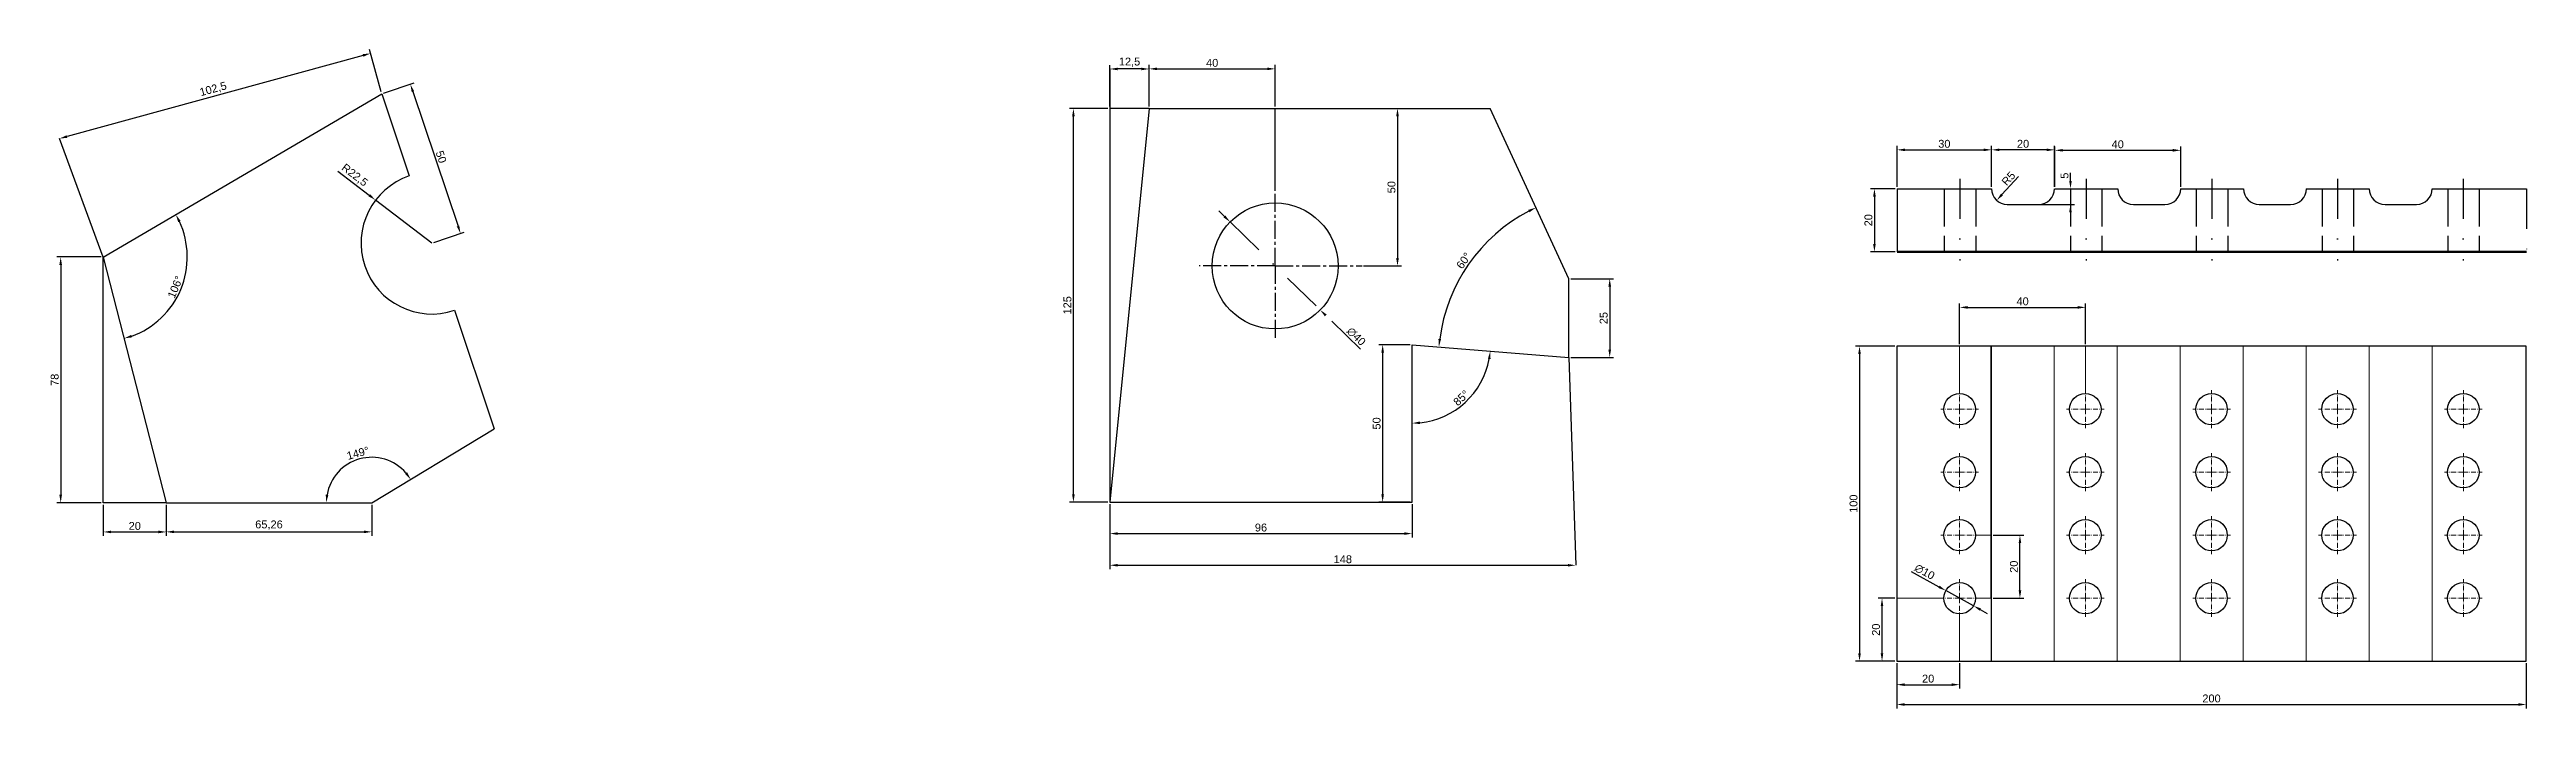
# Model space of a CAD drawing. Header units: millimetres. Extents: x 113 to 900, y 85 to 294.
import ezdxf

# ---------------------------------------------------------------- set-up
doc = ezdxf.new("R2010")
doc.units = ezdxf.units.MM
for name, pattern in [('ACAD_ISO02W100', [15, 12, -3]), ('ACAD_ISO10W100', [18, 12, -3, 0, -3]), ('CENTER2', [28.575, 19.05, -3.175, 3.175, -3.175]), ('DASHDOT', [25.4, 12.7, -6.35, 0, -6.35])]:
    doc.linetypes.add(name, pattern=pattern)
doc.styles.get("Standard").update_dxf_attribs({"font": 'arial.ttf'})
doc.dimstyles.new('ISO-25', dxfattribs={"dimtxt": 2.5, "dimasz": 2.5, "dimexe": 1.25, "dimexo": 0.625, "dimtad": 1, "dimtxsty": 'Standard', "dimcen": 2.5, "dimadec": 0, "dimazin": 0, "dimtfac": 1, "dimtmove": 0, "dimatfit": 3, "dimfxl": 1, "dimarcsym": 0})

# ---------------------------------------------------------------- blocks, each defined once
blk = doc.blocks.new('*D1')
at = {"color": 0, "lineweight": -2, "transparency": 16777216}
blk.add_arc((607.91, 195.46), 53.54, 117.55297, 172.66996, dxfattribs=at)
at = {"color": 0, "transparency": 16777216}
for points in [[(582.96, 243.3), (583.33, 242.55), (585.39, 244.03)], [(555.22, 202.25), (554.4, 202.33), (554.55, 199.8)]]:
    blk.add_solid(points, dxfattribs=at)
at = {"layer": 'Defpoints', "color": 0, "transparency": 16777216}
for p in [(570.8, 275.5), (570.03, 233.29), (595.87, 221.44), (546.03, 200.5), (595.87, 196.44)]:
    blk.add_point(p, dxfattribs=at)
at = {"color": 0, "transparency": 16777216, "insert": (562.44, 227.17), "char_height": 2.5, "attachment_point": 5, "rotation": 55.11146}
blk.add_mtext('60°', dxfattribs=at)
blk = doc.blocks.new('*D2')
at = {"color": 0, "lineweight": -2, "transparency": 16777216}
blk.add_arc((546.03, 200.5), 24.91, 275.75162, 349.59395, dxfattribs=at)
at = {"color": 0, "transparency": 16777216}
for points in [[(570.12, 196.05), (570.95, 195.94), (570.86, 198.47)], [(548.55, 175.29), (548.51, 176.12), (546.03, 175.58)]]:
    blk.add_solid(points, dxfattribs=at)
at = {"layer": 'Defpoints', "color": 0, "transparency": 16777216}
for p in [(546.03, 200.5), (546.03, 200.5), (595.87, 196.44), (557.9, 178.59), (546.03, 150.5)]:
    blk.add_point(p, dxfattribs=at)
at = {"color": 0, "transparency": 16777216, "insert": (561.63, 183.58), "char_height": 2.5, "attachment_point": 5, "rotation": 42.67279}
blk.add_mtext('85°', dxfattribs=at)
blk = doc.blocks.new('*D3')
at = {"color": 0, "linetype": 'DASHDOT', "lineweight": -2, "transparency": 16777216}
for p, q in [((486.43, 241.21), (484.64, 242.96)), ((488.22, 239.47), (516.84, 211.53)), ((529.61, 199.06), (518.63, 209.78))]:
    blk.add_line(p, q, dxfattribs=at)
at = {"color": 0, "linetype": 'DASHDOT', "transparency": 16777216}
for points in [[(486.72, 241.51), (486.14, 240.91), (488.22, 239.47)], [(518.92, 210.08), (518.34, 209.48), (516.84, 211.53)]]:
    blk.add_solid(points, dxfattribs=at)
at = {"layer": 'Defpoints', "color": 0, "linetype": 'DASHDOT', "transparency": 16777216}
for p in [(488.22, 239.47), (516.84, 211.53)]:
    blk.add_point(p, dxfattribs=at)
at = {"color": 0, "linetype": 'DASHDOT', "transparency": 16777216, "insert": (528.29, 203.11), "char_height": 2.5, "attachment_point": 5, "rotation": 315.69614}
blk.add_mtext('∅40', dxfattribs=at)
blk = doc.blocks.new('*D4')
at = {"color": 0, "lineweight": -2, "transparency": 16777216}
blk.add_line((738.66, 253.93), (733.41, 248.17), dxfattribs=at)
at = {"color": 0, "transparency": 16777216}
blk.add_solid([(733.1, 248.45), (733.72, 247.88), (731.73, 246.32)], dxfattribs=at)
at = {"layer": 'Defpoints', "color": 0, "transparency": 16777216}
for p in [(731.73, 246.32), (735.1, 250.01)]:
    blk.add_point(p, dxfattribs=at)
at = {"color": 0, "transparency": 16777216, "insert": (735.48, 253.25), "char_height": 2.5, "attachment_point": 5, "rotation": 47.70288}
blk.add_mtext('R5', dxfattribs=at)
blk = doc.blocks.new('*D5')
at = {"color": 0, "lineweight": -2, "transparency": 16777216}
for p, q in [((699.47, 250.01), (691.64, 250.01)), ((692.89, 247.51), (692.89, 232.51)), ((699.47, 230.01), (691.64, 230.01))]:
    blk.add_line(p, q, dxfattribs=at)
at = {"color": 0, "transparency": 16777216}
for points in [[(692.47, 247.51), (693.31, 247.51), (692.89, 250.01)], [(692.47, 232.51), (693.31, 232.51), (692.89, 230.01)]]:
    blk.add_solid(points, dxfattribs=at)
at = {"layer": 'Defpoints', "color": 0, "transparency": 16777216}
for p in [(700.1, 250.01), (692.89, 230.01), (700.1, 230.01)]:
    blk.add_point(p, dxfattribs=at)
at = {"color": 0, "transparency": 16777216, "insert": (690.99, 240.01), "char_height": 2.5, "attachment_point": 5, "rotation": 90}
blk.add_mtext('20', dxfattribs=at)
blk = doc.blocks.new('*D6')
at = {"color": 0, "lineweight": -2, "transparency": 16777216}
for p, q in [((700.1, 250.64), (700.1, 263.61)), ((702.6, 262.36), (727.6, 262.36)), ((730.1, 250.64), (730.1, 263.61))]:
    blk.add_line(p, q, dxfattribs=at)
at = {"color": 0, "transparency": 16777216}
for points in [[(702.6, 262.77), (702.6, 261.94), (700.1, 262.36)], [(727.6, 262.77), (727.6, 261.94), (730.1, 262.36)]]:
    blk.add_solid(points, dxfattribs=at)
at = {"layer": 'Defpoints', "color": 0, "transparency": 16777216}
for p in [(730.1, 262.36), (700.1, 250.01), (730.1, 250.01)]:
    blk.add_point(p, dxfattribs=at)
at = {"color": 0, "transparency": 16777216, "insert": (715.1, 264.26), "char_height": 2.5, "attachment_point": 5}
blk.add_mtext('30', dxfattribs=at)
blk = doc.blocks.new('*D7')
at = {"color": 0, "lineweight": -2, "transparency": 16777216}
for p, q in [((730.1, 250.64), (730.1, 263.61)), ((747.6, 262.36), (732.6, 262.36)), ((750.1, 250.64), (750.1, 263.61))]:
    blk.add_line(p, q, dxfattribs=at)
at = {"color": 0, "transparency": 16777216}
for points in [[(732.6, 262.77), (732.6, 261.94), (730.1, 262.36)], [(747.6, 262.77), (747.6, 261.94), (750.1, 262.36)]]:
    blk.add_solid(points, dxfattribs=at)
at = {"layer": 'Defpoints', "color": 0, "transparency": 16777216}
for p in [(730.1, 262.36), (730.1, 250.01), (750.1, 250.01)]:
    blk.add_point(p, dxfattribs=at)
at = {"color": 0, "transparency": 16777216, "insert": (740.1, 264.26), "char_height": 2.5, "attachment_point": 5}
blk.add_mtext('20', dxfattribs=at)
blk = doc.blocks.new('*D8')
at = {"color": 0, "lineweight": -2, "transparency": 16777216}
for p, q in [((750.17, 250.64), (750.17, 263.46)), ((752.67, 262.21), (787.67, 262.21)), ((790.17, 250.64), (790.17, 263.46))]:
    blk.add_line(p, q, dxfattribs=at)
at = {"color": 0, "transparency": 16777216}
for points in [[(752.67, 262.63), (752.67, 261.79), (750.17, 262.21)], [(787.67, 262.63), (787.67, 261.79), (790.17, 262.21)]]:
    blk.add_solid(points, dxfattribs=at)
at = {"layer": 'Defpoints', "color": 0, "transparency": 16777216}
for p in [(790.17, 262.21), (750.17, 250.01), (790.17, 250.01)]:
    blk.add_point(p, dxfattribs=at)
at = {"color": 0, "transparency": 16777216, "insert": (770.17, 264.11), "char_height": 2.5, "attachment_point": 5}
blk.add_mtext('40', dxfattribs=at)
blk = doc.blocks.new('*D9')
at = {"color": 0, "lineweight": -2, "ltscale": 0.13, "transparency": 16777216}
for p, q in [((699.33, 200.02), (686.91, 200.02)), ((688.16, 197.52), (688.16, 102.52)), ((699.33, 100.02), (686.91, 100.02))]:
    blk.add_line(p, q, dxfattribs=at)
at = {"color": 0, "lineweight": 13, "ltscale": 0.13, "transparency": 16777216}
for points in [[(687.74, 197.52), (688.58, 197.52), (688.16, 200.02)], [(687.74, 102.52), (688.58, 102.52), (688.16, 100.02)]]:
    blk.add_solid(points, dxfattribs=at)
at = {"layer": 'Defpoints', "color": 0, "lineweight": 13, "ltscale": 0.13, "transparency": 16777216}
for p in [(699.96, 200.02), (688.16, 100.02), (699.96, 100.02)]:
    blk.add_point(p, dxfattribs=at)
at = {"color": 0, "lineweight": 13, "ltscale": 0.13, "transparency": 16777216, "insert": (686.26, 150.02), "char_height": 2.5, "attachment_point": 5, "rotation": 90}
blk.add_mtext('100', dxfattribs=at)
blk = doc.blocks.new('*D10')
at = {"color": 0, "lineweight": -2, "ltscale": 0.13, "transparency": 16777216}
for p, q in [((699.96, 99.4), (699.96, 85.03)), ((899.96, 99.4), (899.96, 85.03)), ((702.46, 86.28), (897.46, 86.28))]:
    blk.add_line(p, q, dxfattribs=at)
at = {"color": 0, "lineweight": 13, "ltscale": 0.13, "transparency": 16777216}
for points in [[(702.46, 86.69), (702.46, 85.86), (699.96, 86.28)], [(897.46, 86.69), (897.46, 85.86), (899.96, 86.28)]]:
    blk.add_solid(points, dxfattribs=at)
at = {"layer": 'Defpoints', "color": 0, "lineweight": 13, "ltscale": 0.13, "transparency": 16777216}
for p in [(699.96, 100.02), (899.96, 100.02), (899.96, 86.28)]:
    blk.add_point(p, dxfattribs=at)
at = {"color": 0, "lineweight": 13, "ltscale": 0.13, "transparency": 16777216, "insert": (799.96, 88.18), "char_height": 2.5, "attachment_point": 5}
blk.add_mtext('200', dxfattribs=at)
blk = doc.blocks.new('*D11')
at = {"color": 0, "lineweight": -2, "ltscale": 0.13, "transparency": 16777216}
for p, q in [((719.96, 200.65), (719.96, 213.59)), ((759.96, 200.65), (759.96, 213.59)), ((722.46, 212.34), (757.46, 212.34))]:
    blk.add_line(p, q, dxfattribs=at)
at = {"color": 0, "lineweight": 13, "ltscale": 0.13, "transparency": 16777216}
for points in [[(722.46, 212.76), (722.46, 211.93), (719.96, 212.34)], [(757.46, 212.76), (757.46, 211.93), (759.96, 212.34)]]:
    blk.add_solid(points, dxfattribs=at)
at = {"layer": 'Defpoints', "color": 0, "lineweight": 13, "ltscale": 0.13, "transparency": 16777216}
for p in [(759.96, 212.34), (719.96, 200.02), (759.96, 200.02)]:
    blk.add_point(p, dxfattribs=at)
at = {"color": 0, "lineweight": 13, "ltscale": 0.13, "transparency": 16777216, "insert": (739.96, 214.25), "char_height": 2.5, "attachment_point": 5}
blk.add_mtext('40', dxfattribs=at)
blk = doc.blocks.new('*D12')
at = {"color": 0, "lineweight": -2, "ltscale": 0.13, "transparency": 16777216}
for p, q in [((699.96, 99.4), (699.96, 91.32)), ((719.96, 99.4), (719.96, 91.32)), ((702.46, 92.57), (717.46, 92.57))]:
    blk.add_line(p, q, dxfattribs=at)
at = {"color": 0, "lineweight": 13, "ltscale": 0.13, "transparency": 16777216}
for points in [[(702.46, 92.99), (702.46, 92.16), (699.96, 92.57)], [(717.46, 92.99), (717.46, 92.16), (719.96, 92.57)]]:
    blk.add_solid(points, dxfattribs=at)
at = {"layer": 'Defpoints', "color": 0, "lineweight": 13, "ltscale": 0.13, "transparency": 16777216}
for p in [(699.96, 100.02), (719.96, 100.02), (719.96, 92.57)]:
    blk.add_point(p, dxfattribs=at)
at = {"color": 0, "lineweight": 13, "ltscale": 0.13, "transparency": 16777216, "insert": (709.96, 94.48), "char_height": 2.5, "attachment_point": 5}
blk.add_mtext('20', dxfattribs=at)
blk = doc.blocks.new('*D13')
at = {"color": 0, "lineweight": -2, "ltscale": 0.13, "transparency": 16777216}
for p, q in [((699.33, 120.02), (694.05, 120.02)), ((695.3, 102.52), (695.3, 117.52)), ((699.33, 100.02), (694.05, 100.02))]:
    blk.add_line(p, q, dxfattribs=at)
at = {"color": 0, "lineweight": 13, "ltscale": 0.13, "transparency": 16777216}
for points in [[(694.88, 117.52), (695.71, 117.52), (695.3, 120.02)], [(694.88, 102.52), (695.71, 102.52), (695.3, 100.02)]]:
    blk.add_solid(points, dxfattribs=at)
at = {"layer": 'Defpoints', "color": 0, "lineweight": 13, "ltscale": 0.13, "transparency": 16777216}
for p in [(695.3, 120.02), (699.96, 120.02), (699.96, 100.02)]:
    blk.add_point(p, dxfattribs=at)
at = {"color": 0, "lineweight": 13, "ltscale": 0.13, "transparency": 16777216, "insert": (693.4, 110.02), "char_height": 2.5, "attachment_point": 5, "rotation": 90}
blk.add_mtext('20', dxfattribs=at)
blk = doc.blocks.new('*D15')
at = {"color": 0, "lineweight": -2, "ltscale": 0.13, "transparency": 16777216}
for p, q in [((704.59, 128.48), (713.38, 123.64)), ((724.34, 117.61), (715.57, 122.43)), ((726.53, 116.41), (728.72, 115.2))]:
    blk.add_line(p, q, dxfattribs=at)
at = {"color": 0, "lineweight": 13, "ltscale": 0.13, "transparency": 16777216}
for points in [[(713.58, 124), (713.18, 123.27), (715.57, 122.43)], [(726.73, 116.77), (726.33, 116.04), (724.34, 117.61)]]:
    blk.add_solid(points, dxfattribs=at)
at = {"layer": 'Defpoints', "color": 0, "lineweight": 13, "ltscale": 0.13, "transparency": 16777216}
for p in [(715.57, 122.43), (724.34, 117.61)]:
    blk.add_point(p, dxfattribs=at)
at = {"color": 0, "lineweight": 13, "ltscale": 0.13, "transparency": 16777216, "insert": (708.84, 128.39), "char_height": 2.5, "attachment_point": 5, "rotation": 331.18111}
blk.add_mtext('∅10', dxfattribs=at)
blk = doc.blocks.new('*D16')
at = {"color": 0, "lineweight": -2, "ltscale": 0.13, "transparency": 16777216}
for p, q in [((730.58, 140.02), (740.36, 140.02)), ((739.11, 122.52), (739.11, 137.52)), ((730.58, 120.02), (740.36, 120.02))]:
    blk.add_line(p, q, dxfattribs=at)
at = {"color": 0, "lineweight": 13, "ltscale": 0.13, "transparency": 16777216}
for points in [[(738.7, 137.52), (739.53, 137.52), (739.11, 140.02)], [(738.7, 122.52), (739.53, 122.52), (739.11, 120.02)]]:
    blk.add_solid(points, dxfattribs=at)
at = {"layer": 'Defpoints', "color": 0, "lineweight": 13, "ltscale": 0.13, "transparency": 16777216}
for p in [(729.96, 140.02), (739.11, 140.02), (729.96, 120.02)]:
    blk.add_point(p, dxfattribs=at)
at = {"color": 0, "lineweight": 13, "ltscale": 0.13, "transparency": 16777216, "insert": (737.21, 130.02), "char_height": 2.5, "attachment_point": 5, "rotation": 90}
blk.add_mtext('20', dxfattribs=at)
blk = doc.blocks.new('*D20')
at = {"color": 0, "lineweight": -2, "ltscale": 0.3, "transparency": 16777216}
for p, q in [((596.49, 221.44), (610.06, 221.44)), ((608.81, 218.94), (608.81, 198.94)), ((596.49, 196.44), (610.06, 196.44))]:
    blk.add_line(p, q, dxfattribs=at)
at = {"color": 0, "ltscale": 0.3, "transparency": 16777216}
for points in [[(608.39, 218.94), (609.22, 218.94), (608.81, 221.44)], [(608.39, 198.94), (609.22, 198.94), (608.81, 196.44)]]:
    blk.add_solid(points, dxfattribs=at)
at = {"layer": 'Defpoints', "color": 0, "ltscale": 0.3, "transparency": 16777216}
for p in [(595.87, 221.44), (595.87, 196.44), (608.81, 196.44)]:
    blk.add_point(p, dxfattribs=at)
at = {"color": 0, "ltscale": 0.3, "transparency": 16777216, "insert": (606.9, 208.94), "char_height": 2.5, "attachment_point": 5, "rotation": 90}
blk.add_mtext('25', dxfattribs=at)
blk = doc.blocks.new('*D21')
at = {"color": 0, "lineweight": -2, "ltscale": 0.3, "transparency": 16777216}
for p, q in [((545.41, 200.5), (535.43, 200.5)), ((536.68, 198), (536.68, 153)), ((545.41, 150.5), (535.43, 150.5))]:
    blk.add_line(p, q, dxfattribs=at)
at = {"color": 0, "ltscale": 0.3, "transparency": 16777216}
for points in [[(536.26, 198), (537.1, 198), (536.68, 200.5)], [(536.26, 153), (537.1, 153), (536.68, 150.5)]]:
    blk.add_solid(points, dxfattribs=at)
at = {"layer": 'Defpoints', "color": 0, "ltscale": 0.3, "transparency": 16777216}
for p in [(546.03, 200.5), (536.68, 150.5), (546.03, 150.5)]:
    blk.add_point(p, dxfattribs=at)
at = {"color": 0, "ltscale": 0.3, "transparency": 16777216, "insert": (534.78, 175.5), "char_height": 2.5, "attachment_point": 5, "rotation": 90}
blk.add_mtext('50', dxfattribs=at)
blk = doc.blocks.new('*D22')
at = {"color": 0, "lineweight": -2, "ltscale": 0.3, "transparency": 16777216}
for p, q in [((450.03, 149.87), (450.03, 139.29)), ((546.03, 149.87), (546.03, 139.29)), ((452.53, 140.54), (543.53, 140.54))]:
    blk.add_line(p, q, dxfattribs=at)
at = {"color": 0, "ltscale": 0.3, "transparency": 16777216}
for points in [[(452.53, 140.95), (452.53, 140.12), (450.03, 140.54)], [(543.53, 140.95), (543.53, 140.12), (546.03, 140.54)]]:
    blk.add_solid(points, dxfattribs=at)
at = {"layer": 'Defpoints', "color": 0, "ltscale": 0.3, "transparency": 16777216}
for p in [(450.03, 150.5), (546.03, 150.5), (546.03, 140.54)]:
    blk.add_point(p, dxfattribs=at)
at = {"color": 0, "ltscale": 0.3, "transparency": 16777216, "insert": (498.03, 142.44), "char_height": 2.5, "attachment_point": 5}
blk.add_mtext('96', dxfattribs=at)
blk = doc.blocks.new('*D26')
at = {"color": 0, "lineweight": -2, "ltscale": 0.3, "transparency": 16777216}
for p, q in [((530.63, 275.5), (542.65, 275.5)), ((541.4, 273), (541.4, 228)), ((530.63, 225.5), (542.65, 225.5))]:
    blk.add_line(p, q, dxfattribs=at)
at = {"color": 0, "ltscale": 0.3, "transparency": 16777216}
for points in [[(540.98, 273), (541.82, 273), (541.4, 275.5)], [(540.98, 228), (541.82, 228), (541.4, 225.5)]]:
    blk.add_solid(points, dxfattribs=at)
at = {"layer": 'Defpoints', "color": 0, "ltscale": 0.3, "transparency": 16777216}
for p in [(530, 275.5), (530, 225.5), (541.4, 225.5)]:
    blk.add_point(p, dxfattribs=at)
at = {"color": 0, "ltscale": 0.3, "transparency": 16777216, "insert": (539.5, 250.5), "char_height": 2.5, "attachment_point": 5, "rotation": 90}
blk.add_mtext('50', dxfattribs=at)
blk = doc.blocks.new('*D27')
at = {"color": 0, "lineweight": -2, "ltscale": 0.3, "transparency": 16777216}
for p, q in [((462.53, 276.12), (462.53, 289.31)), ((465.03, 288.06), (500.03, 288.06)), ((502.53, 276.12), (502.53, 289.31))]:
    blk.add_line(p, q, dxfattribs=at)
at = {"color": 0, "ltscale": 0.3, "transparency": 16777216}
for points in [[(465.03, 288.48), (465.03, 287.64), (462.53, 288.06)], [(500.03, 288.48), (500.03, 287.64), (502.53, 288.06)]]:
    blk.add_solid(points, dxfattribs=at)
at = {"layer": 'Defpoints', "color": 0, "ltscale": 0.3, "transparency": 16777216}
for p in [(502.53, 288.06), (462.53, 275.5), (502.53, 275.5)]:
    blk.add_point(p, dxfattribs=at)
at = {"color": 0, "ltscale": 0.3, "transparency": 16777216, "insert": (482.53, 289.96), "char_height": 2.5, "attachment_point": 5}
blk.add_mtext('40', dxfattribs=at)
blk = doc.blocks.new('*D28')
at = {"color": 0, "lineweight": -2, "ltscale": 0.3, "transparency": 16777216}
for p, q in [((449.41, 275.5), (437.2, 275.5)), ((438.45, 153), (438.45, 273)), ((449.41, 150.5), (437.2, 150.5))]:
    blk.add_line(p, q, dxfattribs=at)
at = {"color": 0, "ltscale": 0.3, "transparency": 16777216}
for points in [[(438.04, 273), (438.87, 273), (438.45, 275.5)], [(438.04, 153), (438.87, 153), (438.45, 150.5)]]:
    blk.add_solid(points, dxfattribs=at)
at = {"layer": 'Defpoints', "color": 0, "ltscale": 0.3, "transparency": 16777216}
for p in [(438.45, 275.5), (450.03, 275.5), (450.03, 150.5)]:
    blk.add_point(p, dxfattribs=at)
at = {"color": 0, "ltscale": 0.3, "transparency": 16777216, "insert": (436.55, 213), "char_height": 2.5, "attachment_point": 5, "rotation": 90}
blk.add_mtext('125', dxfattribs=at)
blk = doc.blocks.new('*D29')
at = {"color": 0, "lineweight": -2, "ltscale": 0.3, "transparency": 16777216}
for p, q in [((450.03, 276.12), (450.03, 289.28)), ((460.03, 288.03), (452.53, 288.03)), ((462.53, 276.12), (462.53, 289.28))]:
    blk.add_line(p, q, dxfattribs=at)
at = {"color": 0, "ltscale": 0.3, "transparency": 16777216}
for points in [[(452.53, 288.44), (452.53, 287.61), (450.03, 288.03)], [(460.03, 288.44), (460.03, 287.61), (462.53, 288.03)]]:
    blk.add_solid(points, dxfattribs=at)
at = {"layer": 'Defpoints', "color": 0, "ltscale": 0.3, "transparency": 16777216}
for p in [(450.03, 288.03), (450.03, 275.5), (462.53, 275.5)]:
    blk.add_point(p, dxfattribs=at)
at = {"color": 0, "ltscale": 0.3, "transparency": 16777216, "insert": (456.28, 290.15), "char_height": 2.5, "attachment_point": 5}
blk.add_mtext('12,5', dxfattribs=at)
blk = doc.blocks.new('*D34')
at = {"color": 0, "lineweight": -2, "ltscale": 0.3, "transparency": 16777216}
blk.add_arc((130.3, 228.34), 26.68, 289.75219, 24.9854, dxfattribs=at)
at = {"color": 0, "ltscale": 0.3, "transparency": 16777216}
for points in [[(154.11, 239.41), (154.85, 239.8), (153.32, 241.82)], [(139.43, 202.83), (139.19, 203.63), (136.92, 202.49)]]:
    blk.add_solid(points, dxfattribs=at)
at = {"layer": 'Defpoints', "color": 0, "ltscale": 0.3, "transparency": 16777216}
for p in [(218.74, 280.14), (130.3, 228.34), (130.3, 228.34), (150.65, 211.08), (150.3, 150.34)]:
    blk.add_point(p, dxfattribs=at)
at = {"color": 0, "ltscale": 0.3, "transparency": 16777216, "insert": (153.17, 218.8), "char_height": 2.5, "attachment_point": 5, "rotation": 67.36879}
blk.add_mtext('106°', dxfattribs=at)
blk = doc.blocks.new('*D36')
at = {"color": 0, "lineweight": -2, "ltscale": 0.3, "transparency": 16777216}
blk.add_arc((215.56, 150.34), 14.41, 40.96509, 170.04859, dxfattribs=at)
at = {"color": 0, "ltscale": 0.3, "transparency": 16777216}
for points in [[(226.78, 160.03), (226.1, 159.54), (227.91, 157.76)], [(201.78, 152.79), (200.95, 152.86), (201.14, 150.34)]]:
    blk.add_solid(points, dxfattribs=at)
at = {"layer": 'Defpoints', "color": 0, "ltscale": 0.3, "transparency": 16777216}
for p in [(254.5, 173.75), (217.89, 164.56), (150.3, 150.34), (215.56, 150.34), (215.56, 150.34)]:
    blk.add_point(p, dxfattribs=at)
at = {"color": 0, "ltscale": 0.3, "transparency": 16777216, "insert": (211.19, 166.06), "char_height": 2.5, "attachment_point": 5, "rotation": 15.50684}
blk.add_mtext('149°', dxfattribs=at)
blk = doc.blocks.new('*D38')
at = {"color": 0, "lineweight": -2, "ltscale": 0.3, "transparency": 16777216}
for p, q in [((219.34, 280.34), (229.03, 283.6)), ((228.64, 280.83), (242.98, 238.17)), ((235.26, 232.94), (244.96, 236.2))]:
    blk.add_line(p, q, dxfattribs=at)
at = {"color": 0, "ltscale": 0.3, "transparency": 16777216}
for points in [[(229.04, 280.96), (228.25, 280.7), (227.84, 283.2)], [(243.37, 238.3), (242.58, 238.04), (243.77, 235.8)]]:
    blk.add_solid(points, dxfattribs=at)
at = {"layer": 'Defpoints', "color": 0, "ltscale": 0.3, "transparency": 16777216}
for p in [(218.74, 280.14), (234.67, 232.74), (243.77, 235.8)]:
    blk.add_point(p, dxfattribs=at)
at = {"color": 0, "ltscale": 0.3, "transparency": 16777216, "insert": (237.61, 260.11), "char_height": 2.5, "attachment_point": 5, "rotation": 288.57545}
blk.add_mtext('50', dxfattribs=at)
blk = doc.blocks.new('*D39')
at = {"color": 0, "lineweight": -2, "ltscale": 0.3, "transparency": 16777216}
for p, q in [((204.75, 255.6), (214.8, 247.92)), ((234.67, 232.74), (216.79, 246.4))]:
    blk.add_line(p, q, dxfattribs=at)
at = {"color": 0, "ltscale": 0.3, "transparency": 16777216}
blk.add_solid([(215.06, 248.25), (214.55, 247.59), (216.79, 246.4)], dxfattribs=at)
at = {"layer": 'Defpoints', "color": 0, "ltscale": 0.3, "transparency": 16777216}
for p in [(216.79, 246.4), (234.67, 232.74)]:
    blk.add_point(p, dxfattribs=at)
at = {"color": 0, "ltscale": 0.3, "transparency": 16777216, "insert": (210.07, 254.21), "char_height": 2.5, "attachment_point": 5, "rotation": 322.62066}
blk.add_mtext('R22,5', dxfattribs=at)
blk = doc.blocks.new('*D40')
at = {"color": 0, "lineweight": -2, "ltscale": 0.3, "transparency": 16777216}
for p, q in [((129.67, 228.34), (115.52, 228.34)), ((116.77, 225.84), (116.77, 152.84)), ((129.67, 150.34), (115.52, 150.34))]:
    blk.add_line(p, q, dxfattribs=at)
at = {"color": 0, "ltscale": 0.3, "transparency": 16777216}
for points in [[(116.35, 225.84), (117.18, 225.84), (116.77, 228.34)], [(116.35, 152.84), (117.18, 152.84), (116.77, 150.34)]]:
    blk.add_solid(points, dxfattribs=at)
at = {"layer": 'Defpoints', "color": 0, "ltscale": 0.3, "transparency": 16777216}
for p in [(130.3, 228.34), (116.77, 150.34), (130.3, 150.34)]:
    blk.add_point(p, dxfattribs=at)
at = {"color": 0, "ltscale": 0.3, "transparency": 16777216, "insert": (114.87, 189.34), "char_height": 2.5, "attachment_point": 5, "rotation": 90}
blk.add_mtext('78', dxfattribs=at)
blk = doc.blocks.new('*D41')
at = {"color": 0, "lineweight": -2, "ltscale": 0.3, "transparency": 16777216}
for p, q in [((130.3, 149.71), (130.3, 139.81)), ((150.3, 149.71), (150.3, 139.81)), ((132.8, 141.06), (147.8, 141.06))]:
    blk.add_line(p, q, dxfattribs=at)
at = {"color": 0, "ltscale": 0.3, "transparency": 16777216}
for points in [[(132.8, 141.47), (132.8, 140.64), (130.3, 141.06)], [(147.8, 141.47), (147.8, 140.64), (150.3, 141.06)]]:
    blk.add_solid(points, dxfattribs=at)
at = {"layer": 'Defpoints', "color": 0, "ltscale": 0.3, "transparency": 16777216}
for p in [(130.3, 150.34), (150.3, 150.34), (150.3, 141.06)]:
    blk.add_point(p, dxfattribs=at)
at = {"color": 0, "ltscale": 0.3, "transparency": 16777216, "insert": (140.3, 142.96), "char_height": 2.5, "attachment_point": 5}
blk.add_mtext('20', dxfattribs=at)
blk = doc.blocks.new('*D42')
at = {"color": 0, "lineweight": -2, "ltscale": 0.3, "transparency": 16777216}
for p, q in [((150.3, 149.71), (150.3, 139.83)), ((215.56, 149.71), (215.56, 139.83)), ((152.8, 141.08), (213.06, 141.08))]:
    blk.add_line(p, q, dxfattribs=at)
at = {"color": 0, "ltscale": 0.3, "transparency": 16777216}
for points in [[(152.8, 141.5), (152.8, 140.66), (150.3, 141.08)], [(213.06, 141.5), (213.06, 140.66), (215.56, 141.08)]]:
    blk.add_solid(points, dxfattribs=at)
at = {"layer": 'Defpoints', "color": 0, "ltscale": 0.3, "transparency": 16777216}
for p in [(150.3, 150.34), (215.56, 150.34), (215.56, 141.08)]:
    blk.add_point(p, dxfattribs=at)
at = {"color": 0, "ltscale": 0.3, "transparency": 16777216, "insert": (182.93, 143.21), "char_height": 2.5, "attachment_point": 5}
blk.add_mtext('65,26', dxfattribs=at)

msp = doc.modelspace()

# ---------------------------------------------------------------- linework, layer by layer
at = {"ltscale": 0.3}
for p, q in [((212.816, 292.325), (118.774, 266.587)), ((218.578, 280.741), (214.897, 294.19)), ((450.03, 288.026), (450.03, 150.496)), ((130.295, 228.338), (218.743, 280.139)), ((218.743, 280.139), (227.503, 254.071)), ((462.53, 275.496), (450.03, 275.496)), ((502.53, 275.496), (530, 275.496)), ((502.53, 250.082), (502.53, 275.496)), ((130.295, 228.338), (116.363, 265.927)), ((130.295, 150.338), (130.295, 228.338)), ((130.295, 228.338), (150.295, 150.338)), ((241.838, 211.416), (254.496, 173.748)), ((595.865, 196.439), (598.03, 130.475)), ((215.555, 150.338), (254.496, 173.748)), ((150.295, 150.338), (130.295, 150.338)), ((150.295, 150.338), (215.555, 150.338)), ((450.03, 149.871), (450.03, 129.225)), ((452.53, 130.475), (595.53, 130.475))]:
    msp.add_line(p, q, dxfattribs=at)
for p, q in [((462.53, 275.496), (450.03, 150.496)), ((462.53, 275.496), (502.53, 275.496)), ((502.53, 275.496), (570.799, 275.496)), ((595.865, 221.439), (570.799, 275.496)), ((700.095, 250.014), (700.095, 230.014)), ((735.095, 245.014), (745.095, 245.014)), ((775.17, 245.014), (785.17, 245.014)), ((815.106, 245.014), (825.106, 245.014)), ((855.08, 245.014), (865.08, 245.014)), ((595.865, 196.439), (595.865, 221.439)), ((546.03, 150.496), (546.03, 200.496)), ((546.03, 200.496), (595.865, 196.439)), ((699.955, 200.023), (699.955, 100.023)), ((899.955, 200.023), (699.955, 200.023)), ((729.955, 120.023), (729.955, 200.023)), ((729.955, 200.023), (729.955, 100.023)), ((899.955, 100.023), (899.955, 200.023)), ((450.03, 150.496), (546.03, 150.496)), ((699.955, 100.023), (899.955, 100.023)), ((699.955, 100.023), (719.955, 100.023))]:
    msp.add_line(p, q)
at = {"color": 152, "linetype": 'DASHDOT', "true_color": 0x2776bb}
for p, q in [((720.031, 253.146), (720.031, 227.192)), ((760.105, 253.146), (760.105, 227.192)), ((800.042, 253.146), (800.042, 227.192)), ((840.016, 253.146), (840.016, 227.192)), ((879.941, 253.146), (879.941, 227.192))]:
    msp.add_line(p, q, dxfattribs=at)
at = {"ltscale": 0.13}
for p, q in [((755.17, 252.514), (755.17, 255.014)), ((745.095, 245.014), (756.494, 245.014)), ((755.17, 250.014), (755.17, 245.014)), ((755.795, 250.014), (756.42, 250.014)), ((755.795, 245.014), (756.42, 245.014)), ((755.17, 242.514), (755.17, 240.014))]:
    msp.add_line(p, q, dxfattribs=at)
at = {"linetype": 'CENTER2', "ltscale": 0.3}
for q in [(502.53, 250.082), (478.388, 225.496), (530.186, 225.496), (502.53, 201.698)]:
    msp.add_line((502.53, 225.496), q, dxfattribs=at)
at = {"linetype": 'DASHDOT'}
for p, q in [((700.095, 250.014), (710.095, 250.014)), ((710.095, 250.014), (715.095, 250.014)), ((715.095, 250.014), (720.095, 250.014)), ((725.095, 250.014), (730.095, 250.014)), ((750.17, 250.014), (755.17, 250.014)), ((755.17, 250.014), (760.17, 250.014)), ((765.17, 250.014), (770.17, 250.014)), ((790.106, 250.014), (795.106, 250.014)), ((795.106, 250.014), (800.106, 250.014)), ((805.106, 250.014), (810.106, 250.014)), ((830.08, 250.014), (835.08, 250.014)), ((835.08, 250.014), (840.08, 250.014)), ((845.08, 250.014), (850.08, 250.014)), ((870.005, 250.014), (875.005, 250.014)), ((875.005, 250.014), (880.005, 250.014)), ((885.005, 250.014), (890.005, 250.014)), ((890.005, 250.014), (900.005, 250.014)), ((900.005, 250.014), (900.005, 230.014))]:
    msp.add_line(p, q, dxfattribs=at)
at = {"linetype": 'ACAD_ISO02W100'}
for p, q in [((715.095, 250.014), (715.095, 230.014)), ((715.095, 250.014), (725.095, 250.014)), ((725.095, 250.014), (725.095, 230.014)), ((755.17, 250.014), (755.17, 230.014)), ((755.17, 250.014), (765.17, 250.014)), ((765.17, 250.014), (765.17, 230.014)), ((795.106, 250.014), (795.106, 230.014)), ((795.106, 250.014), (805.106, 250.014)), ((805.106, 250.014), (805.106, 230.014)), ((835.08, 250.014), (835.08, 230.014)), ((835.08, 250.014), (845.08, 250.014)), ((845.08, 250.014), (845.08, 230.014)), ((875.005, 250.014), (875.005, 230.014)), ((875.005, 250.014), (885.005, 250.014)), ((885.005, 250.014), (885.005, 230.014))]:
    msp.add_line(p, q, dxfattribs=at)
at = {"lineweight": 50}
msp.add_line((700.095, 230.014), (900.005, 230.014), dxfattribs=at)
at = {"lineweight": 13, "ltscale": 0.13}
for p, q in [((699.955, 200.023), (719.955, 200.023)), ((719.955, 186.023), (719.955, 200.023)), ((749.955, 100.023), (749.955, 200.023)), ((749.955, 200.023), (769.955, 200.023)), ((759.892, 186.023), (759.892, 200.023)), ((769.955, 200.023), (769.955, 100.023)), ((790.045, 100.023), (790.045, 200.023)), ((810.045, 200.023), (810.045, 100.023)), ((830.038, 100.023), (830.038, 200.023)), ((850.038, 200.023), (850.038, 100.023)), ((870.033, 100.023), (870.033, 200.023)), ((724.955, 140.023), (729.955, 140.023)), ((729.955, 120.023), (729.955, 140.023)), ((699.955, 100.023), (699.955, 120.023)), ((713.955, 120.023), (699.955, 120.023)), ((725.955, 120.023), (729.955, 120.023)), ((719.955, 100.023), (719.955, 114.023)), ((699.955, 100.023), (719.955, 100.023)), ((729.955, 100.023), (749.955, 100.023))]:
    msp.add_line(p, q, dxfattribs=at)
at = {"color": 5, "linetype": 'ACAD_ISO10W100', "lineweight": 13, "ltscale": 0.13}
for p, q in [((719.955, 180.023), (719.955, 186.023)), ((759.892, 180.023), (759.892, 186.023)), ((799.982, 180.023), (799.982, 186.023)), ((839.975, 180.023), (839.975, 186.023)), ((879.97, 180.023), (879.97, 186.023)), ((719.955, 180.023), (713.955, 180.023)), ((719.955, 180.023), (725.955, 180.023)), ((719.955, 180.023), (719.955, 174.023)), ((759.892, 180.023), (753.892, 180.023)), ((759.892, 180.023), (765.892, 180.023)), ((759.892, 180.023), (759.892, 174.023)), ((799.982, 180.023), (793.982, 180.023)), ((799.982, 180.023), (805.982, 180.023)), ((799.982, 180.023), (799.982, 174.023)), ((839.975, 180.023), (833.975, 180.023)), ((839.975, 180.023), (845.975, 180.023)), ((839.975, 180.023), (839.975, 174.023)), ((879.97, 180.023), (873.97, 180.023)), ((879.97, 180.023), (885.97, 180.023)), ((879.97, 180.023), (879.97, 174.023)), ((719.955, 160.023), (719.955, 166.023)), ((759.892, 160.023), (759.892, 166.023)), ((799.982, 160.023), (799.982, 166.023)), ((839.975, 160.023), (839.975, 166.023)), ((879.97, 160.023), (879.97, 166.023)), ((719.955, 160.023), (713.955, 160.023)), ((719.955, 160.023), (725.955, 160.023)), ((719.955, 160.023), (719.955, 154.023)), ((759.892, 160.023), (753.892, 160.023)), ((759.892, 160.023), (765.892, 160.023)), ((759.892, 160.023), (759.892, 154.023)), ((799.982, 160.023), (793.982, 160.023)), ((799.982, 160.023), (805.982, 160.023)), ((799.982, 160.023), (799.982, 154.023)), ((839.975, 160.023), (833.975, 160.023)), ((839.975, 160.023), (845.975, 160.023)), ((839.975, 160.023), (839.975, 154.023)), ((879.97, 160.023), (873.97, 160.023)), ((879.97, 160.023), (885.97, 160.023)), ((879.97, 160.023), (879.97, 154.023)), ((719.955, 140.023), (719.955, 146.023)), ((759.892, 140.023), (759.892, 146.023)), ((799.982, 140.023), (799.982, 146.023)), ((839.975, 140.023), (839.975, 146.023)), ((879.97, 140.023), (879.97, 146.023)), ((719.955, 140.023), (713.955, 140.023)), ((719.955, 140.023), (725.955, 140.023)), ((719.955, 140.023), (719.955, 134.023)), ((759.892, 140.023), (753.892, 140.023)), ((759.892, 140.023), (765.892, 140.023)), ((759.892, 140.023), (759.892, 134.023)), ((799.982, 140.023), (793.982, 140.023)), ((799.982, 140.023), (805.982, 140.023)), ((799.982, 140.023), (799.982, 134.023)), ((839.975, 140.023), (833.975, 140.023)), ((839.975, 140.023), (845.975, 140.023)), ((839.975, 140.023), (839.975, 134.023)), ((879.97, 140.023), (873.97, 140.023)), ((879.97, 140.023), (885.97, 140.023)), ((879.97, 140.023), (879.97, 134.023)), ((719.955, 120.023), (719.955, 126.023)), ((759.892, 120.023), (759.892, 126.023)), ((799.982, 120.023), (799.982, 126.023)), ((839.975, 120.023), (839.975, 126.023)), ((879.97, 120.023), (879.97, 126.023)), ((719.955, 120.023), (713.955, 120.023)), ((719.955, 120.023), (725.955, 120.023)), ((719.955, 120.023), (719.955, 114.023)), ((759.892, 120.023), (753.892, 120.023)), ((759.892, 114.054), (759.892, 120.054)), ((759.892, 120.023), (765.892, 120.023)), ((799.982, 120.023), (793.982, 120.023)), ((799.982, 114.054), (799.982, 120.054)), ((799.982, 120.023), (805.982, 120.023)), ((839.975, 120.023), (833.975, 120.023)), ((839.975, 114.054), (839.975, 120.054)), ((839.975, 120.023), (845.975, 120.023)), ((879.97, 120.023), (873.97, 120.023)), ((879.97, 114.054), (879.97, 120.054)), ((879.97, 120.023), (885.97, 120.023))]:
    msp.add_line(p, q, dxfattribs=at)
for centre, radius in [((502.53, 225.496), 20), ((719.955, 180.023), 5), ((759.892, 180.023), 5), ((799.982, 180.023), 5), ((839.975, 180.023), 5), ((879.97, 180.023), 5), ((719.955, 160.023), 5), ((759.892, 160.023), 5), ((799.982, 160.023), 5), ((839.975, 160.023), 5), ((879.97, 160.023), 5), ((719.955, 140.023), 5), ((759.892, 140.023), 5), ((799.982, 140.023), 5), ((839.975, 140.023), 5), ((879.97, 140.023), 5), ((719.955, 120.023), 5), ((759.892, 120.023), 5), ((799.982, 120.023), 5), ((839.975, 120.023), 5), ((879.97, 120.023), 5)]:
    msp.add_circle(centre, radius)
at = {"ltscale": 0.3}
msp.add_arc((234.67, 232.743), 22.5, 108.575448, 288.575448, dxfattribs=at)
for centre, start, end in [((735.095, 250.014), 180, 270), ((745.095, 250.014), 270, 0), ((775.17, 250.014), 180, 270), ((785.17, 250.014), 270, 0), ((815.106, 250.014), 180, 270), ((825.106, 250.014), 270, 0), ((855.08, 250.014), 180, 270), ((865.08, 250.014), 270, 0)]:
    msp.add_arc(centre, 5, start, end)
for points in [[(212.706, 292.727), (212.926, 291.923), (215.227, 292.985)], [(118.664, 266.989), (118.884, 266.185), (116.363, 265.927)], [(452.53, 130.891), (452.53, 130.058), (450.03, 130.475)], [(595.53, 130.891), (595.53, 130.058), (598.03, 130.475)]]:
    msp.add_solid(points, dxfattribs=at)
at = {"ltscale": 0.13}
for points in [[(754.753, 252.514), (755.586, 252.514), (755.17, 250.014)], [(754.753, 242.514), (755.586, 242.514), (755.17, 245.014)]]:
    msp.add_solid(points, dxfattribs=at)

# ---------------------------------------------------------------- texts
at = {"ltscale": 0.3, "insert": (165.233, 281.508), "char_height": 2.5, "attachment_point": 5, "rotation": 15.306421}
msp.add_mtext('102,5', dxfattribs=at)
at = {"ltscale": 0.13, "insert": (753.273, 254.159), "char_height": 2.5, "attachment_point": 5, "rotation": 90}
msp.add_mtext('5', dxfattribs=at)
at = {"ltscale": 0.3, "insert": (524.03, 132.376), "char_height": 2.5, "attachment_point": 5}
msp.add_mtext('148', dxfattribs=at)

# ---------------------------------------------------------------- dimensions: what is measured, and where the dimension line sits
at = {"ltscale": 0.3}
for base, p1, p2, picture, middle in [((450.03, 288.026), (462.53, 275.496), (450.03, 275.496), '*D29', (456.28, 290.154)), ((502.53, 288.06), (462.53, 275.496), (502.53, 275.496), '*D27', (482.53, 289.961)), ((150.295, 141.057), (130.295, 150.338), (150.295, 150.338), '*D41', (140.295, 142.959)), ((215.555, 141.079), (150.295, 150.338), (215.555, 150.338), '*D42', (182.925, 143.206)), ((546.03, 140.537), (450.03, 150.496), (546.03, 150.496), '*D22', (498.03, 142.439))]:
    dim = msp.add_linear_dim(base=base, p1=p1, p2=p2, dimstyle='ISO-25', dxfattribs=at)
    dim.commit()
    dim.dimension.update_dxf_attribs({"geometry": picture, "text_midpoint": middle})
dim = msp.add_aligned_dim(p1=(218.743, 280.139), p2=(234.67, 232.743), distance=9.602, dimstyle='ISO-25', dxfattribs=at)
dim.commit()
dim.dimension.update_dxf_attribs({"geometry": '*D38', "text_midpoint": (237.611, 260.106)})
for base, line1, line2, picture, middle in [((150.645, 211.084), ((130.295, 228.338), (218.743, 280.139)), ((130.295, 228.338), (150.295, 150.338)), '*D34', (153.166, 218.803)), ((217.89, 164.559), ((215.555, 150.338), (254.496, 173.748)), ((150.295, 150.338), (215.555, 150.338)), '*D36', (211.194, 166.057))]:
    dim = msp.add_angular_dim_2l(base=base, line1=line1, line2=line2, dimstyle='ISO-25', dxfattribs=at)
    dim.commit()
    dim.dimension.update_dxf_attribs({"geometry": picture, "text_midpoint": middle})
for base, p1, p2, picture, middle in [((438.452, 275.496), (450.03, 150.496), (450.03, 275.496), '*D28', (436.55, 212.996)), ((541.401, 225.496), (530, 275.496), (530, 225.496), '*D26', (539.499, 250.496)), ((116.767, 150.338), (130.295, 228.338), (130.295, 150.338), '*D40', (114.866, 189.338)), ((608.806, 196.439), (595.865, 221.439), (595.865, 196.439), '*D20', (606.905, 208.939)), ((536.679, 150.496), (546.03, 200.496), (546.03, 150.496), '*D21', (534.778, 175.496))]:
    dim = msp.add_linear_dim(base=base, p1=p1, p2=p2, angle=90, dimstyle='ISO-25', dxfattribs=at)
    dim.commit()
    dim.dimension.update_dxf_attribs({"geometry": picture, "text_midpoint": middle})
for base, line1, line2, picture, middle in [((570.032, 233.295), ((546.03, 200.496), (595.865, 196.439)), ((595.865, 221.439), (570.799, 275.496)), '*D1', (562.436, 227.17)), ((557.899, 178.59), ((546.03, 150.496), (546.03, 200.496)), ((546.03, 200.496), (595.865, 196.439)), '*D2', (561.629, 183.576))]:
    dim = msp.add_angular_dim_2l(base=base, line1=line1, line2=line2, dimstyle='ISO-25')
    dim.commit()
    dim.dimension.update_dxf_attribs({"geometry": picture, "text_midpoint": middle})
for base, p1, p2, picture, middle in [((730.095, 262.356), (700.095, 250.014), (730.095, 250.014), '*D6', (715.095, 264.258)), ((730.095, 262.356), (750.095, 250.014), (730.095, 250.014), '*D7', (740.095, 264.257)), ((790.17, 262.212), (750.17, 250.014), (790.17, 250.014), '*D8', (770.17, 264.113))]:
    dim = msp.add_linear_dim(base=base, p1=p1, p2=p2, dimstyle='ISO-25')
    dim.commit()
    dim.dimension.update_dxf_attribs({"geometry": picture, "text_midpoint": middle})
dim = msp.add_radius_dim(center=(234.67, 232.743), mpoint=(216.791, 246.403), dimstyle='ISO-25', dxfattribs=at)
dim.commit()
dim.dimension.update_dxf_attribs({"geometry": '*D39', "text_midpoint": (210.075, 254.211)})
dim = msp.add_radius_dim(center=(735.095, 250.014), mpoint=(731.73, 246.316), dimstyle='ISO-25')
dim.commit()
dim.dimension.update_dxf_attribs({"geometry": '*D4', "text_midpoint": (736.879, 251.975), "dimtype": 164})
dim = msp.add_linear_dim(base=(692.889, 230.014), p1=(700.095, 250.014), p2=(700.095, 230.014), angle=90, dimstyle='ISO-25')
dim.commit()
dim.dimension.update_dxf_attribs({"geometry": '*D5', "text_midpoint": (690.988, 240.014)})
at = {"linetype": 'DASHDOT'}
dim = msp.add_diameter_dim_2p(p1=(488.217, 239.466), p2=(516.843, 211.527), dimstyle='ISO-25', dxfattribs=at)
dim.commit()
dim.dimension.update_dxf_attribs({"geometry": '*D3', "text_midpoint": (526.914, 201.698), "dimtype": 163})
at = {"lineweight": 13, "ltscale": 0.13}
for base, p1, p2, picture, middle in [((759.955, 212.344), (719.955, 200.023), (759.955, 200.023), '*D11', (739.955, 214.246)), ((899.955, 86.277), (699.955, 100.023), (899.955, 100.023), '*D10', (799.955, 88.178)), ((719.955, 92.574), (699.955, 100.023), (719.955, 100.023), '*D12', (709.955, 94.476))]:
    dim = msp.add_linear_dim(base=base, p1=p1, p2=p2, dimstyle='ISO-25', dxfattribs=at)
    dim.commit()
    dim.dimension.update_dxf_attribs({"geometry": picture, "text_midpoint": middle})
for base, p1, p2, picture, middle in [((688.161, 100.023), (699.955, 200.023), (699.955, 100.023), '*D9', (686.26, 150.023)), ((739.113, 140.023), (729.955, 120.023), (729.955, 140.023), '*D16', (737.212, 130.023)), ((695.297, 120.023), (699.955, 100.023), (699.955, 120.023), '*D13', (693.395, 110.023))]:
    dim = msp.add_linear_dim(base=base, p1=p1, p2=p2, angle=90, dimstyle='ISO-25', dxfattribs=at)
    dim.commit()
    dim.dimension.update_dxf_attribs({"geometry": picture, "text_midpoint": middle})
dim = msp.add_diameter_dim_2p(p1=(724.336, 117.613), p2=(715.575, 122.433), dimstyle='ISO-25', dxfattribs=at)
dim.commit()
dim.dimension.update_dxf_attribs({"geometry": '*D15', "text_midpoint": (708.84, 128.389)})

doc.saveas('drawing.dxf')
